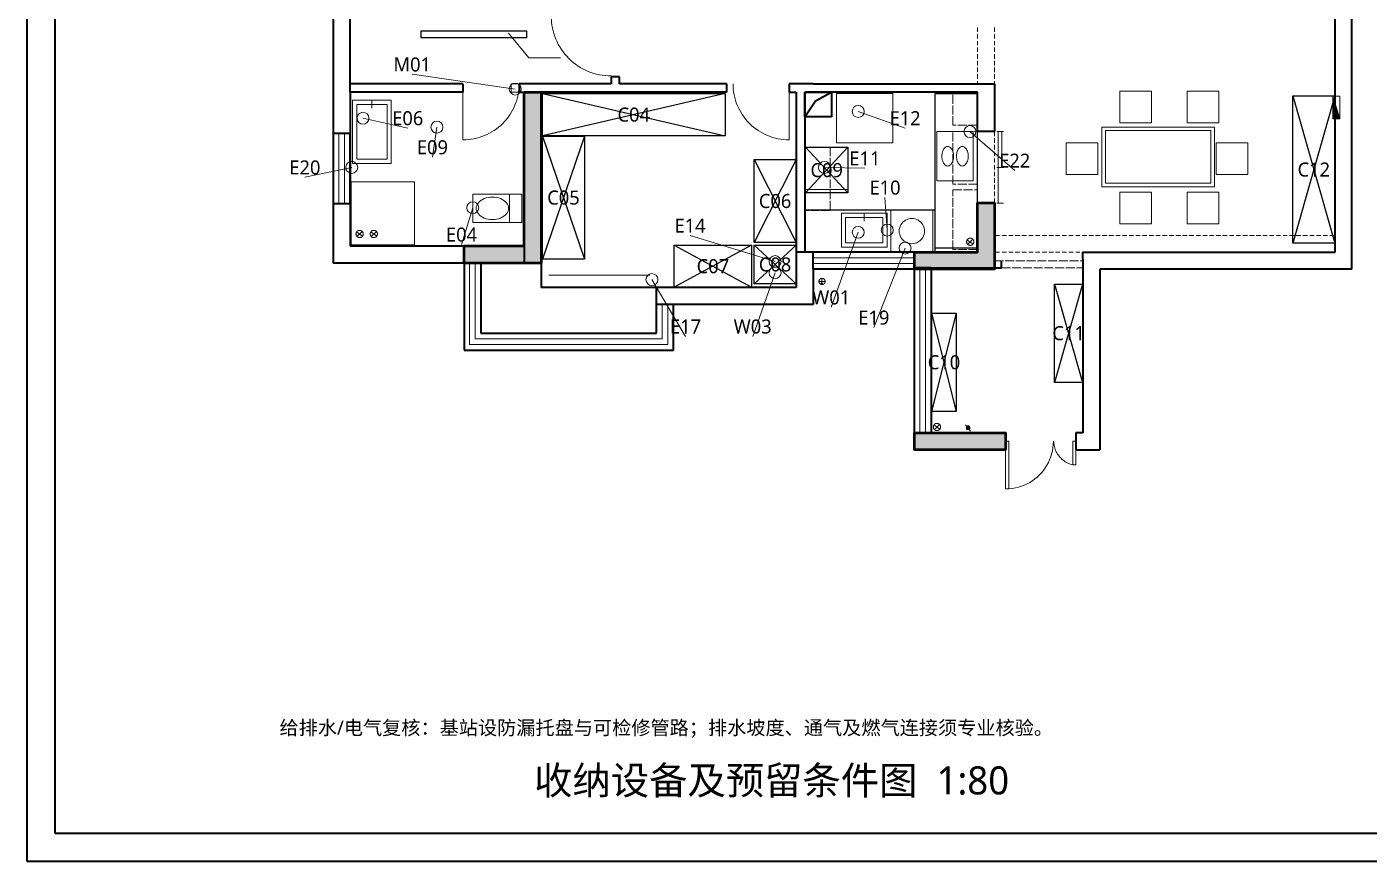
# Model space of a CAD drawing. Header units: millimetres. Extents: x -4600 to 109000, y -4300 to 19460.
# Drawn here: x 75400 to 94504, y -4300 to 7580 of the extents above; entities that cross this region are included whole.
import ezdxf
from ezdxf.enums import TextEntityAlignment as Align

# ---------------------------------------------------------------- set-up
doc = ezdxf.new("R2010")
doc.units = ezdxf.units.MM
doc.header["$LTSCALE"] = 100
doc.linetypes.add('DASHED', pattern=[1.524, 1.27, -0.254])
for name, color, linetype, lineweight in [('A-APPLIANCE', 4, 'Continuous', 18), ('A-CAB-UPPER', 32, 'DASHED', 13), ('A-CABINET', 32, 'Continuous', 25), ('A-CURTAIN', 6, 'Continuous', 13), ('A-DEMO', 1, 'Continuous', 18), ('A-ELEC', 1, 'Continuous', 18), ('A-EX-BEAM', 8, 'Continuous', 13), ('A-EX-DOOR', 3, 'Continuous', 18), ('A-EX-OPENING', 8, 'DASHED', 13), ('A-EX-SERVICE', 6, 'Continuous', 13), ('A-EX-STRUCT', 7, 'Continuous', 50), ('A-EX-WALL', 7, 'Continuous', 35), ('A-EX-WINDOW', 4, 'Continuous', 18), ('A-FURN', 7, 'Continuous', 18), ('A-LEADER', 8, 'Continuous', 13), ('A-NEW-DOOR', 3, 'Continuous', 18), ('A-NEW-PART', 2, 'Continuous', 25), ('A-RUG', 8, 'Continuous', 9), ('A-SANITARY', 4, 'Continuous', 18), ('A-SHEET', 7, 'Continuous', 35), ('A-TEXT', 7, 'Continuous', 18), ('A-WATER', 5, 'Continuous', 18)]:
    doc.layers.add(name, color=color, linetype=linetype, lineweight=lineweight)
doc.styles.add('CJK', font='NotoSansCJK-Regular.ttc')

# ---------------------------------------------------------------- blocks, each defined once
blk = doc.blocks.new('SOURCE_PROPOSED')
at = {"layer": 'A-EX-STRUCT'}
for points in [[(2479, 4851), (2720, 4851), (2720, 2416), (1622, 2416), (1622, 2660), (2479, 2660)], [(8931, 3272), (9172, 3272), (9172, 2329), (8034, 2329), (8034, 2571), (8931, 2571)], [(8034, 0), (9329, 0), (9329, -241), (8034, -241)]]:
    blk.add_hatch(color=256, dxfattribs=at).paths.add_polyline_path(points)
at = {"layer": 'A-EX-BEAM'}
for p, q in [((8931, 5770), (8931, 5709)), ((9172, 5770), (9172, 5709)), ((8931, 5674), (8931, 5613)), ((8931, 5578), (8931, 5517)), ((9172, 5674), (9172, 5613)), ((9172, 5578), (9172, 5517)), ((8931, 5487), (8931, 5422)), ((8931, 5391), (8931, 5326)), ((9172, 5487), (9172, 5422)), ((9172, 5391), (9172, 5326)), ((8931, 5295), (8931, 5230)), ((8931, 5200), (8931, 5135)), ((9172, 5295), (9172, 5230)), ((9172, 5200), (9172, 5135)), ((8931, 5104), (8931, 5039)), ((8931, 5008), (8931, 4970)), ((9172, 5104), (9172, 5039)), ((9172, 5008), (9172, 4970)), ((13986, 4794), (13986, 4473)), ((14085, 4794), (13986, 4794)), ((14085, 4469), (13986, 4794)), ((13986, 4790), (13989, 4790)), ((13997, 4794), (13997, 4794)), ((14085, 4469), (14085, 4794)), ((14085, 4794), (14085, 4794)), ((13986, 4771), (13997, 4763)), ((13986, 4756), (14005, 4737)), ((13986, 4737), (14012, 4710)), ((13986, 4718), (14020, 4683)), ((13986, 4698), (14028, 4656)), ((13986, 4679), (14039, 4630)), ((13986, 4660), (14047, 4603)), ((13986, 4645), (14054, 4576)), ((13986, 4626), (14062, 4549)), ((13986, 4607), (14070, 4523)), ((13986, 4588), (14077, 4496)), ((13986, 4568), (14085, 4469)), ((13986, 4549), (14066, 4469)), ((13986, 4530), (14047, 4469)), ((13986, 4515), (14028, 4469)), ((13986, 4496), (14012, 4469)), ((13986, 4477), (13993, 4469)), ((13986, 4469), (14085, 4469)), ((13997, 4473), (13997, 4473)), ((14066, 4473), (14066, 4473)), ((8931, 4289), (8931, 4224)), ((9172, 4289), (9172, 4224)), ((8931, 4194), (8931, 4129)), ((8931, 4098), (8931, 4033)), ((9172, 4194), (9172, 4129)), ((9172, 4098), (9172, 4033)), ((8931, 4002), (8931, 3941)), ((8931, 3907), (8931, 3846)), ((9172, 4002), (9172, 3941)), ((9172, 3907), (9172, 3846)), ((8931, 3811), (8931, 3750)), ((8931, 3716), (8931, 3654)), ((9172, 3811), (9172, 3750)), ((9172, 3716), (9172, 3654)), ((8931, 3624), (8931, 3559)), ((8931, 3528), (8931, 3463)), ((9172, 3624), (9172, 3559)), ((9172, 3528), (9172, 3463)), ((8931, 3433), (8931, 3368)), ((8931, 3337), (8931, 3272)), ((9172, 3433), (9172, 3368)), ((9172, 3337), (9172, 3272)), ((9172, 2809), (9245, 2809)), ((9279, 2809), (9340, 2809)), ((9375, 2809), (9436, 2809)), ((9467, 2809), (9532, 2809)), ((9562, 2809), (9627, 2809)), ((9658, 2809), (9723, 2809)), ((9753, 2809), (9818, 2809)), ((9849, 2809), (9914, 2809)), ((9944, 2809), (10009, 2809)), ((10040, 2809), (10101, 2809)), ((10136, 2809), (10197, 2809)), ((10231, 2809), (10292, 2809)), ((10327, 2809), (10388, 2809)), ((10419, 2809), (10484, 2809)), ((10514, 2809), (10579, 2809)), ((10610, 2809), (10675, 2809)), ((10705, 2809), (10770, 2809)), ((10801, 2809), (10866, 2809)), ((10896, 2809), (10961, 2809)), ((10992, 2809), (11053, 2809)), ((11088, 2809), (11149, 2809)), ((11183, 2809), (11244, 2809)), ((11279, 2809), (11340, 2809)), ((11374, 2809), (11436, 2809)), ((11466, 2809), (11531, 2809)), ((11562, 2809), (11627, 2809)), ((11657, 2809), (11722, 2809)), ((11753, 2809), (11818, 2809)), ((11848, 2809), (11913, 2809)), ((11944, 2809), (12009, 2809)), ((12040, 2809), (12101, 2809)), ((12135, 2809), (12196, 2809)), ((12231, 2809), (12292, 2809)), ((12326, 2809), (12387, 2809)), ((12418, 2809), (12483, 2809)), ((12514, 2809), (12579, 2809)), ((12609, 2809), (12674, 2809)), ((12705, 2809), (12770, 2809)), ((12800, 2809), (12865, 2809)), ((12896, 2809), (12961, 2809)), ((12992, 2809), (13053, 2809)), ((13087, 2809), (13148, 2809)), ((13183, 2809), (13244, 2809)), ((13278, 2809), (13339, 2809)), ((13370, 2809), (13435, 2809)), ((13466, 2809), (13531, 2809)), ((13561, 2809), (13626, 2809)), ((13657, 2809), (13722, 2809)), ((13752, 2809), (13817, 2809)), ((13848, 2809), (13913, 2809)), ((13944, 2809), (14020, 2809)), ((9172, 2571), (9245, 2571)), ((9279, 2571), (9340, 2571)), ((9375, 2571), (9436, 2571)), ((9467, 2571), (9532, 2571)), ((9562, 2571), (9627, 2571)), ((9658, 2571), (9723, 2571)), ((9753, 2571), (9818, 2571)), ((9849, 2571), (9914, 2571)), ((9944, 2571), (10009, 2571)), ((10040, 2571), (10101, 2571)), ((10136, 2571), (10197, 2571)), ((10231, 2571), (10292, 2571)), ((10327, 2571), (10388, 2571)), ((10419, 2571), (10484, 2571)), ((10514, 2571), (10579, 2571)), ((10610, 2571), (10675, 2571)), ((10705, 2571), (10770, 2571)), ((10801, 2571), (10866, 2571)), ((10896, 2571), (10961, 2571)), ((10992, 2571), (11053, 2571)), ((11088, 2571), (11149, 2571)), ((11183, 2571), (11244, 2571)), ((11279, 2571), (11340, 2571)), ((11374, 2571), (11436, 2571)), ((11466, 2571), (11531, 2571)), ((11562, 2571), (11627, 2571)), ((11657, 2571), (11722, 2571)), ((11753, 2571), (11818, 2571)), ((11848, 2571), (11913, 2571)), ((11944, 2571), (12009, 2571)), ((12040, 2571), (12101, 2571)), ((12135, 2571), (12196, 2571)), ((12231, 2571), (12292, 2571)), ((12326, 2571), (12387, 2571)), ((12418, 2571), (12483, 2571)), ((12514, 2571), (12579, 2571)), ((12609, 2571), (12674, 2571)), ((12705, 2571), (12770, 2571)), ((12800, 2571), (12865, 2571)), ((12896, 2571), (12961, 2571)), ((12992, 2571), (13053, 2571)), ((13087, 2571), (13148, 2571)), ((13183, 2571), (13244, 2571)), ((13278, 2571), (13339, 2571)), ((13370, 2571), (13435, 2571)), ((13466, 2571), (13531, 2571)), ((13561, 2571), (13626, 2571)), ((13657, 2571), (13722, 2571)), ((13752, 2571), (13817, 2571)), ((13848, 2571), (13913, 2571)), ((13944, 2571), (14020, 2571))]:
    blk.add_line(p, q, dxfattribs=at)
at = {"layer": 'A-EX-DOOR'}
for p, q in [((10285, -459), (10285, -122)), ((10331, -122), (10285, -122)), ((10331, -122), (10331, -459)), ((10331, -459), (10285, -459))]:
    blk.add_line(p, q, dxfattribs=at)
blk.add_lwpolyline([(9329, -122), (9375, -122), (9375, -799), (9329, -799)], close=True, dxfattribs=at)
for points in [[(9331, -799), (9377, -798), (9423, -793), (9468, -785), (9511, -775), (9554, -762), (9595, -746), (9635, -727), (9673, -706), (9710, -683), (9746, -658), (9779, -630), (9811, -600), (9840, -569), (9868, -535), (9894, -500), (9917, -463), (9938, -425), (9956, -385), (9972, -343), (9985, -301), (9996, -257), (10003, -213), (10008, -167), (10009, -120)], [(10013, -118), (10014, -138), (10016, -158), (10019, -178), (10024, -197), (10029, -216), (10035, -235), (10042, -253), (10050, -271), (10060, -288), (10070, -304), (10080, -320), (10092, -335), (10105, -350), (10118, -364), (10132, -377), (10147, -390), (10162, -401), (10179, -412), (10195, -422), (10213, -431), (10231, -439), (10250, -446), (10269, -453), (10288, -458)]]:
    blk.add_lwpolyline(points, dxfattribs=at)
at = {"layer": 'A-EX-OPENING'}
for p, q in [((9172, 2447), (10430, 2447)), ((9272, 2348), (10430, 2348))]:
    blk.add_line(p, q, dxfattribs=at)
at = {"layer": 'A-EX-SERVICE'}
for p, q in [((8931, 5770), (8931, 5709)), ((9172, 5770), (9172, 5709)), ((8931, 5674), (8931, 5613)), ((8931, 5578), (8931, 5517)), ((9172, 5674), (9172, 5613)), ((9172, 5578), (9172, 5517)), ((8931, 5487), (8931, 5422)), ((8931, 5391), (8931, 5326)), ((9172, 5487), (9172, 5422)), ((9172, 5391), (9172, 5326)), ((8931, 5295), (8931, 5230)), ((8931, 5200), (8931, 5135)), ((9172, 5295), (9172, 5230)), ((9172, 5200), (9172, 5135)), ((8931, 5104), (8931, 5039)), ((8931, 5008), (8931, 4970)), ((9172, 5104), (9172, 5039)), ((9172, 5008), (9172, 4970)), ((13986, 4794), (13986, 4473)), ((14085, 4794), (13986, 4794)), ((14085, 4469), (13986, 4794)), ((13986, 4790), (13989, 4790)), ((13997, 4794), (13997, 4794)), ((14085, 4469), (14085, 4794)), ((14085, 4794), (14085, 4794)), ((13986, 4771), (13997, 4763)), ((13986, 4756), (14005, 4737)), ((13986, 4737), (14012, 4710)), ((13986, 4718), (14020, 4683)), ((13986, 4698), (14028, 4656)), ((13986, 4679), (14039, 4630)), ((13986, 4660), (14047, 4603)), ((13986, 4645), (14054, 4576)), ((13986, 4626), (14062, 4549)), ((13986, 4607), (14070, 4523)), ((13986, 4588), (14077, 4496)), ((13986, 4568), (14085, 4469)), ((13986, 4549), (14066, 4469)), ((13986, 4530), (14047, 4469)), ((13986, 4515), (14028, 4469)), ((13986, 4496), (14012, 4469)), ((13986, 4477), (13993, 4469)), ((13986, 4469), (14085, 4469)), ((13997, 4473), (13997, 4473)), ((14066, 4473), (14066, 4473)), ((8931, 4289), (8931, 4224)), ((9172, 4289), (9172, 4224)), ((8931, 4194), (8931, 4129)), ((8931, 4098), (8931, 4033)), ((9172, 4194), (9172, 4129)), ((9172, 4098), (9172, 4033)), ((8931, 4002), (8931, 3941)), ((8931, 3907), (8931, 3846)), ((9172, 4002), (9172, 3941)), ((9172, 3907), (9172, 3846)), ((8931, 3811), (8931, 3750)), ((8931, 3716), (8931, 3654)), ((9172, 3811), (9172, 3750)), ((9172, 3716), (9172, 3654)), ((8931, 3624), (8931, 3559)), ((8931, 3528), (8931, 3463)), ((9172, 3624), (9172, 3559)), ((9172, 3528), (9172, 3463)), ((8931, 3433), (8931, 3368)), ((8931, 3337), (8931, 3272)), ((9172, 3433), (9172, 3368)), ((9172, 3337), (9172, 3272)), ((96, 2794), (172, 2867)), ((298, 2794), (375, 2867)), ((176, 2798), (92, 2863)), ((379, 2798), (295, 2863)), ((8866, 2687), (8778, 2748)), ((8786, 2679), (8859, 2752)), ((9172, 2809), (9245, 2809)), ((9279, 2809), (9340, 2809)), ((9375, 2809), (9436, 2809)), ((9467, 2809), (9532, 2809)), ((9562, 2809), (9627, 2809)), ((9658, 2809), (9723, 2809)), ((9753, 2809), (9818, 2809)), ((9849, 2809), (9914, 2809)), ((9944, 2809), (10009, 2809)), ((10040, 2809), (10101, 2809)), ((10136, 2809), (10197, 2809)), ((10231, 2809), (10292, 2809)), ((10327, 2809), (10388, 2809)), ((10419, 2809), (10484, 2809)), ((10514, 2809), (10579, 2809)), ((10610, 2809), (10675, 2809)), ((10705, 2809), (10770, 2809)), ((10801, 2809), (10866, 2809)), ((10896, 2809), (10961, 2809)), ((10992, 2809), (11053, 2809)), ((11088, 2809), (11149, 2809)), ((11183, 2809), (11244, 2809)), ((11279, 2809), (11340, 2809)), ((11374, 2809), (11436, 2809)), ((11466, 2809), (11531, 2809)), ((11562, 2809), (11627, 2809)), ((11657, 2809), (11722, 2809)), ((11753, 2809), (11818, 2809)), ((11848, 2809), (11913, 2809)), ((11944, 2809), (12009, 2809)), ((12040, 2809), (12101, 2809)), ((12135, 2809), (12196, 2809)), ((12231, 2809), (12292, 2809)), ((12326, 2809), (12387, 2809)), ((12418, 2809), (12483, 2809)), ((12514, 2809), (12579, 2809)), ((12609, 2809), (12674, 2809)), ((12705, 2809), (12770, 2809)), ((12800, 2809), (12865, 2809)), ((12896, 2809), (12961, 2809)), ((12992, 2809), (13053, 2809)), ((13087, 2809), (13148, 2809)), ((13183, 2809), (13244, 2809)), ((13278, 2809), (13339, 2809)), ((13370, 2809), (13435, 2809)), ((13466, 2809), (13531, 2809)), ((13561, 2809), (13626, 2809)), ((13657, 2809), (13722, 2809)), ((13752, 2809), (13817, 2809)), ((13848, 2809), (13913, 2809)), ((13944, 2809), (14020, 2809)), ((9172, 2571), (9245, 2571)), ((9279, 2571), (9340, 2571)), ((9375, 2571), (9436, 2571)), ((9467, 2571), (9532, 2571)), ((9562, 2571), (9627, 2571)), ((9658, 2571), (9723, 2571)), ((9753, 2571), (9818, 2571)), ((9849, 2571), (9914, 2571)), ((9944, 2571), (10009, 2571)), ((10040, 2571), (10101, 2571)), ((10136, 2571), (10197, 2571)), ((10231, 2571), (10292, 2571)), ((10327, 2571), (10388, 2571)), ((10419, 2571), (10484, 2571)), ((10514, 2571), (10579, 2571)), ((10610, 2571), (10675, 2571)), ((10705, 2571), (10770, 2571)), ((10801, 2571), (10866, 2571)), ((10896, 2571), (10961, 2571)), ((10992, 2571), (11053, 2571)), ((11088, 2571), (11149, 2571)), ((11183, 2571), (11244, 2571)), ((11279, 2571), (11340, 2571)), ((11374, 2571), (11436, 2571)), ((11466, 2571), (11531, 2571)), ((11562, 2571), (11627, 2571)), ((11657, 2571), (11722, 2571)), ((11753, 2571), (11818, 2571)), ((11848, 2571), (11913, 2571)), ((11944, 2571), (12009, 2571)), ((12040, 2571), (12101, 2571)), ((12135, 2571), (12196, 2571)), ((12231, 2571), (12292, 2571)), ((12326, 2571), (12387, 2571)), ((12418, 2571), (12483, 2571)), ((12514, 2571), (12579, 2571)), ((12609, 2571), (12674, 2571)), ((12705, 2571), (12770, 2571)), ((12800, 2571), (12865, 2571)), ((12896, 2571), (12961, 2571)), ((12992, 2571), (13053, 2571)), ((13087, 2571), (13148, 2571)), ((13183, 2571), (13244, 2571)), ((13278, 2571), (13339, 2571)), ((13370, 2571), (13435, 2571)), ((13466, 2571), (13531, 2571)), ((13561, 2571), (13626, 2571)), ((13657, 2571), (13722, 2571)), ((13752, 2571), (13817, 2571)), ((13848, 2571), (13913, 2571)), ((13944, 2571), (14020, 2571)), ((6669, 2153), (6684, 2153)), ((6684, 2153), (6688, 2153)), ((6692, 2153), (6707, 2153)), ((6711, 2130), (6707, 2126)), ((6707, 2126), (6711, 2122)), ((6711, 2153), (6719, 2153)), ((6715, 2134), (6711, 2130)), ((6711, 2122), (6715, 2118)), ((6715, 2187), (6715, 2202)), ((6715, 2179), (6715, 2183)), ((6715, 2164), (6715, 2176)), ((6715, 2149), (6715, 2156)), ((6715, 2130), (6715, 2145)), ((6719, 2130), (6715, 2134)), ((6715, 2107), (6715, 2122)), ((6715, 2118), (6719, 2122)), ((6722, 2126), (6719, 2130)), ((6719, 2122), (6722, 2126)), ((6722, 2153), (6738, 2153)), ((6742, 2153), (6746, 2153)), ((6749, 2153), (6765, 2153)), ((8392, 50), (8308, 111)), ((8312, 42), (8389, 119)), ((8759, 115), (8828, 23)), ((8767, 73), (8771, 76)), ((8821, 73), (8767, 73)), ((8821, 73), (8767, 73)), ((8767, 73), (8821, 65)), ((8767, 73), (8821, 65)), ((8771, 65), (8767, 73)), ((8771, 80), (8775, 84)), ((8821, 80), (8771, 80)), ((8821, 80), (8771, 80)), ((8771, 80), (8821, 76)), ((8771, 80), (8821, 76)), ((8771, 76), (8771, 80)), ((8821, 76), (8771, 76)), ((8821, 76), (8771, 76)), ((8771, 76), (8821, 73)), ((8771, 76), (8821, 73)), ((8821, 65), (8771, 65)), ((8821, 65), (8771, 65)), ((8771, 65), (8821, 61)), ((8771, 65), (8821, 61)), ((8771, 61), (8771, 65)), ((8821, 61), (8771, 61)), ((8821, 61), (8771, 61)), ((8771, 61), (8817, 57)), ((8771, 61), (8817, 57)), ((8775, 57), (8771, 61)), ((8775, 88), (8778, 92)), ((8817, 88), (8775, 88)), ((8817, 88), (8775, 88)), ((8775, 88), (8817, 84)), ((8775, 88), (8817, 84)), ((8775, 84), (8775, 88)), ((8817, 84), (8775, 84)), ((8817, 84), (8775, 84)), ((8775, 84), (8821, 80)), ((8775, 84), (8821, 80)), ((8817, 57), (8775, 57)), ((8817, 57), (8775, 57)), ((8775, 57), (8817, 54)), ((8775, 57), (8817, 54)), ((8775, 54), (8775, 57)), ((8817, 54), (8775, 54)), ((8817, 54), (8775, 54)), ((8775, 54), (8813, 50)), ((8775, 54), (8813, 50)), ((8778, 50), (8775, 54)), ((8778, 92), (8782, 96)), ((8813, 92), (8778, 92)), ((8813, 92), (8778, 92)), ((8778, 92), (8817, 88)), ((8778, 92), (8817, 88)), ((8813, 50), (8778, 50)), ((8813, 50), (8778, 50)), ((8778, 50), (8805, 46)), ((8778, 50), (8805, 46)), ((8782, 46), (8778, 50)), ((8805, 96), (8782, 96)), ((8782, 96), (8786, 96)), ((8805, 96), (8782, 96)), ((8782, 96), (8813, 92)), ((8782, 96), (8813, 92)), ((8805, 46), (8782, 46)), ((8805, 46), (8782, 46)), ((8782, 46), (8801, 46)), ((8782, 46), (8801, 46)), ((8786, 46), (8782, 46)), ((8801, 96), (8786, 96)), ((8786, 96), (8794, 96)), ((8801, 96), (8786, 96)), ((8786, 96), (8805, 96)), ((8786, 96), (8805, 96)), ((8801, 46), (8786, 46)), ((8801, 46), (8786, 46)), ((8786, 46), (8798, 46)), ((8786, 46), (8798, 46)), ((8794, 46), (8786, 46)), ((8798, 96), (8794, 96)), ((8794, 96), (8801, 96)), ((8794, 96), (8801, 96)), ((8798, 46), (8794, 46)), ((8801, 96), (8798, 96)), ((8798, 46), (8801, 46)), ((8805, 96), (8801, 96)), ((8801, 46), (8805, 46)), ((8813, 92), (8805, 96)), ((8805, 46), (8813, 50)), ((8817, 88), (8813, 92)), ((8813, 50), (8817, 54)), ((8817, 84), (8817, 88)), ((8821, 80), (8817, 84)), ((8817, 57), (8821, 61)), ((8817, 54), (8817, 57)), ((8821, 76), (8821, 80)), ((8821, 73), (8821, 76)), ((8821, 65), (8821, 73)), ((8821, 61), (8821, 65))]:
    blk.add_line(p, q, dxfattribs=at)
for points in [[(136, 2882), (132, 2882), (129, 2881), (125, 2881), (122, 2880), (119, 2879), (116, 2878), (113, 2876), (110, 2875), (107, 2873), (104, 2871), (102, 2869), (99, 2867), (97, 2864), (95, 2862), (93, 2859), (91, 2856), (90, 2853), (88, 2850), (87, 2847), (86, 2844), (85, 2841), (85, 2837), (84, 2834), (84, 2830)], [(187, 2830), (187, 2834), (187, 2837), (186, 2841), (186, 2844), (185, 2847), (183, 2850), (182, 2853), (180, 2856), (179, 2859), (177, 2862), (175, 2864), (172, 2867), (170, 2869), (167, 2871), (165, 2873), (162, 2875), (159, 2876), (156, 2878), (153, 2879), (150, 2880), (146, 2881), (143, 2881), (139, 2882), (136, 2882)], [(339, 2882), (335, 2882), (332, 2881), (328, 2881), (325, 2880), (322, 2879), (318, 2878), (315, 2876), (312, 2875), (310, 2873), (307, 2871), (304, 2869), (302, 2867), (300, 2864), (298, 2862), (296, 2859), (294, 2856), (292, 2853), (291, 2850), (290, 2847), (289, 2844), (288, 2841), (287, 2837), (287, 2834), (287, 2830)], [(390, 2830), (390, 2834), (390, 2837), (389, 2841), (388, 2844), (387, 2847), (386, 2850), (385, 2853), (383, 2856), (381, 2859), (379, 2862), (377, 2864), (375, 2867), (373, 2869), (370, 2871), (367, 2873), (365, 2875), (362, 2876), (359, 2878), (356, 2879), (352, 2880), (349, 2881), (346, 2881), (342, 2882), (339, 2882)], [(84, 2830), (84, 2827), (85, 2823), (85, 2820), (86, 2816), (87, 2813), (88, 2810), (90, 2807), (91, 2804), (93, 2801), (95, 2799), (97, 2796), (99, 2794), (102, 2791), (104, 2789), (107, 2787), (110, 2786), (113, 2784), (116, 2783), (119, 2781), (122, 2780), (125, 2780), (129, 2779), (132, 2779), (136, 2779)], [(136, 2779), (139, 2779), (143, 2779), (146, 2780), (150, 2780), (153, 2781), (156, 2783), (159, 2784), (162, 2786), (165, 2787), (167, 2789), (170, 2791), (172, 2794), (175, 2796), (177, 2799), (179, 2801), (180, 2804), (182, 2807), (183, 2810), (185, 2813), (186, 2816), (186, 2820), (187, 2823), (187, 2827), (187, 2830)], [(287, 2830), (287, 2827), (287, 2823), (288, 2820), (289, 2816), (290, 2813), (291, 2810), (292, 2807), (294, 2804), (296, 2801), (298, 2799), (300, 2796), (302, 2794), (304, 2791), (307, 2789), (310, 2787), (312, 2786), (315, 2784), (318, 2783), (322, 2781), (325, 2780), (328, 2780), (332, 2779), (335, 2779), (339, 2779)], [(339, 2779), (342, 2779), (346, 2779), (349, 2780), (352, 2780), (356, 2781), (359, 2783), (362, 2784), (365, 2786), (367, 2787), (370, 2789), (373, 2791), (375, 2794), (377, 2796), (379, 2799), (381, 2801), (383, 2804), (385, 2807), (386, 2810), (387, 2813), (388, 2816), (389, 2820), (390, 2823), (390, 2827), (390, 2830)], [(8826, 2771), (8823, 2771), (8819, 2770), (8816, 2770), (8813, 2769), (8809, 2768), (8806, 2767), (8803, 2765), (8800, 2764), (8797, 2762), (8795, 2760), (8792, 2758), (8790, 2756), (8787, 2753), (8785, 2751), (8783, 2748), (8782, 2745), (8780, 2742), (8779, 2739), (8777, 2736), (8776, 2733), (8776, 2730), (8775, 2726), (8775, 2723), (8775, 2719)], [(8775, 2719), (8775, 2716), (8775, 2712), (8776, 2709), (8776, 2706), (8777, 2702), (8779, 2699), (8780, 2696), (8782, 2693), (8783, 2690), (8785, 2688), (8787, 2685), (8790, 2683), (8792, 2681), (8795, 2678), (8797, 2676), (8800, 2675), (8803, 2673), (8806, 2672), (8809, 2670), (8813, 2669), (8816, 2669), (8819, 2668), (8823, 2668), (8826, 2668)], [(8878, 2719), (8878, 2723), (8877, 2726), (8877, 2730), (8876, 2733), (8875, 2736), (8874, 2739), (8872, 2742), (8871, 2745), (8869, 2748), (8867, 2751), (8865, 2753), (8863, 2756), (8860, 2758), (8858, 2760), (8855, 2762), (8852, 2764), (8849, 2765), (8846, 2767), (8843, 2768), (8840, 2769), (8837, 2770), (8833, 2770), (8830, 2771), (8826, 2771)], [(8826, 2668), (8830, 2668), (8833, 2668), (8837, 2669), (8840, 2669), (8843, 2670), (8846, 2672), (8849, 2673), (8852, 2675), (8855, 2676), (8858, 2678), (8860, 2681), (8863, 2683), (8865, 2685), (8867, 2688), (8869, 2690), (8871, 2693), (8872, 2696), (8874, 2699), (8875, 2702), (8876, 2706), (8877, 2709), (8877, 2712), (8878, 2716), (8878, 2719)], [(6717, 2199), (6714, 2198), (6711, 2198), (6708, 2198), (6705, 2197), (6702, 2196), (6700, 2195), (6697, 2194), (6694, 2193), (6692, 2191), (6690, 2189), (6688, 2188), (6685, 2186), (6684, 2184), (6682, 2181), (6680, 2179), (6679, 2177), (6677, 2174), (6676, 2172), (6675, 2169), (6674, 2166), (6673, 2163), (6673, 2161), (6673, 2158), (6673, 2155)], [(6673, 2155), (6673, 2152), (6673, 2149), (6673, 2146), (6674, 2143), (6675, 2140), (6676, 2137), (6677, 2135), (6679, 2132), (6680, 2130), (6682, 2128), (6684, 2126), (6685, 2123), (6688, 2122), (6690, 2120), (6692, 2118), (6694, 2117), (6697, 2115), (6700, 2114), (6702, 2113), (6705, 2112), (6708, 2111), (6711, 2111), (6714, 2111), (6717, 2111)], [(6761, 2155), (6761, 2158), (6760, 2161), (6760, 2163), (6759, 2166), (6758, 2169), (6757, 2172), (6756, 2174), (6755, 2177), (6753, 2179), (6752, 2181), (6750, 2184), (6748, 2186), (6746, 2188), (6744, 2189), (6741, 2191), (6739, 2193), (6737, 2194), (6734, 2195), (6731, 2196), (6728, 2197), (6726, 2198), (6723, 2198), (6720, 2198), (6717, 2199)], [(6717, 2111), (6720, 2111), (6723, 2111), (6726, 2111), (6728, 2112), (6731, 2113), (6734, 2114), (6737, 2115), (6739, 2117), (6741, 2118), (6744, 2120), (6746, 2122), (6748, 2123), (6750, 2126), (6752, 2128), (6753, 2130), (6755, 2132), (6756, 2135), (6757, 2137), (6758, 2140), (6759, 2143), (6760, 2146), (6760, 2149), (6761, 2152), (6761, 2155)], [(8352, 134), (8349, 134), (8345, 133), (8342, 133), (8338, 132), (8335, 131), (8332, 130), (8329, 128), (8326, 127), (8323, 125), (8321, 123), (8318, 121), (8316, 119), (8313, 116), (8311, 114), (8309, 111), (8308, 108), (8306, 105), (8305, 102), (8303, 99), (8302, 96), (8302, 93), (8301, 89), (8301, 86), (8301, 82)], [(8301, 82), (8301, 79), (8301, 75), (8302, 72), (8302, 68), (8303, 65), (8305, 62), (8306, 59), (8308, 56), (8309, 53), (8311, 51), (8313, 48), (8316, 46), (8318, 43), (8321, 41), (8323, 39), (8326, 38), (8329, 36), (8332, 35), (8335, 33), (8338, 32), (8342, 32), (8345, 31), (8349, 31), (8352, 31)], [(8404, 82), (8404, 86), (8403, 89), (8403, 93), (8402, 96), (8401, 99), (8400, 102), (8398, 105), (8397, 108), (8395, 111), (8393, 114), (8391, 116), (8389, 119), (8386, 121), (8384, 123), (8381, 125), (8378, 127), (8375, 128), (8372, 130), (8369, 131), (8366, 132), (8363, 133), (8359, 133), (8356, 134), (8352, 134)], [(8352, 31), (8356, 31), (8359, 31), (8363, 32), (8366, 32), (8369, 33), (8372, 35), (8375, 36), (8378, 38), (8381, 39), (8384, 41), (8386, 43), (8389, 46), (8391, 48), (8393, 51), (8395, 53), (8397, 56), (8398, 59), (8400, 62), (8401, 65), (8402, 68), (8403, 72), (8403, 75), (8404, 79), (8404, 82)], [(8796, 99), (8794, 99), (8792, 99), (8791, 99), (8789, 99), (8787, 98), (8786, 97), (8785, 97), (8783, 96), (8782, 95), (8780, 94), (8779, 93), (8778, 92), (8777, 91), (8776, 90), (8775, 88), (8774, 87), (8773, 86), (8773, 84), (8772, 83), (8772, 81), (8771, 80), (8771, 78), (8771, 76), (8771, 75)], [(8771, 75), (8771, 73), (8771, 71), (8771, 70), (8772, 68), (8772, 66), (8773, 65), (8773, 63), (8774, 62), (8775, 61), (8776, 59), (8777, 58), (8778, 57), (8779, 56), (8780, 55), (8782, 54), (8783, 53), (8785, 52), (8786, 52), (8787, 51), (8789, 51), (8791, 50), (8792, 50), (8794, 50), (8796, 50)], [(8821, 75), (8820, 76), (8820, 78), (8820, 80), (8820, 81), (8819, 83), (8819, 84), (8818, 86), (8817, 87), (8816, 88), (8815, 90), (8814, 91), (8813, 92), (8812, 93), (8811, 94), (8810, 95), (8808, 96), (8807, 97), (8805, 97), (8804, 98), (8802, 99), (8801, 99), (8799, 99), (8797, 99), (8796, 99)], [(8796, 50), (8797, 50), (8799, 50), (8801, 50), (8802, 51), (8804, 51), (8805, 52), (8807, 52), (8808, 53), (8810, 54), (8811, 55), (8812, 56), (8813, 57), (8814, 58), (8815, 59), (8816, 61), (8817, 62), (8818, 63), (8819, 65), (8819, 66), (8820, 68), (8820, 70), (8820, 71), (8820, 73), (8821, 75)]]:
    blk.add_lwpolyline(points, dxfattribs=at)
at = {"layer": 'A-EX-STRUCT'}
for points in [[(2479, 4851), (2720, 4851), (2720, 2416), (1622, 2416), (1622, 2660), (2479, 2660)], [(8931, 3272), (9172, 3272), (9172, 2329), (8034, 2329), (8034, 2571), (8931, 2571)], [(8034, 0), (9329, 0), (9329, -241), (8034, -241)]]:
    blk.add_lwpolyline(points, close=True, dxfattribs=at)
at = {"layer": 'A-EX-WALL'}
for p, q in [((14257, 2329), (14257, 11671)), ((0, 4851), (0, 9630)), ((14020, 2571), (14020, 9630)), ((-240, 9179), (-240, 2416)), ((1607, 4970), (0, 4970)), ((1607, 4970), (1607, 4851)), ((3714, 4970), (2407, 4970)), ((2407, 4970), (2407, 4871)), ((3836, 5069), (3714, 5069)), ((3714, 5069), (3714, 4970)), ((3836, 4970), (3836, 5069)), ((5359, 4970), (3836, 4970)), ((5359, 4970), (5359, 4851)), ((6350, 4970), (6251, 4970)), ((6251, 4970), (6251, 4851)), ((6592, 4970), (6350, 4970)), ((6592, 4970), (9172, 4970)), ((9172, 4970), (9172, 4289)), ((0, 4851), (0, 2660)), ((1607, 4851), (0, 4851)), ((2407, 4871), (2407, 4851)), ((2407, 4851), (2479, 4851)), ((2479, 4851), (2479, 2416)), ((2479, 4851), (2720, 4851)), ((5359, 4851), (2720, 4851)), ((2720, 4851), (2720, 2069)), ((6251, 4851), (6350, 4851)), ((6350, 4851), (6350, 2069)), ((8931, 4851), (6473, 4851)), ((6473, 4500), (6473, 4851)), ((6473, 4851), (6473, 2571)), ((6473, 4851), (6853, 4851)), ((6623, 4725), (6853, 4851)), ((6853, 4851), (6853, 4500)), ((8931, 4289), (8931, 4851)), ((6473, 4500), (6623, 4725)), ((6853, 4500), (6473, 4500)), ((0, 4262), (-240, 4262)), ((0, 3260), (0, 4262)), ((9172, 4289), (8931, 4289)), ((0, 3260), (-240, 3260)), ((9172, 3272), (8931, 3272)), ((8931, 3272), (8931, 2571)), ((9172, 2447), (9172, 3272)), ((0, 2660), (2479, 2660)), ((8931, 2571), (6350, 2571)), ((6592, 2329), (6592, 2571)), ((8034, 2329), (8034, 2571)), ((10430, 2470), (10430, 2571)), ((10430, 2571), (14020, 2571)), ((1622, 2416), (-240, 2416)), ((1622, 2416), (1622, 1178)), ((1622, 2416), (1859, 2416)), ((1859, 2416), (1859, 1419)), ((1859, 2416), (2720, 2416)), ((6592, 2329), (6592, 1828)), ((8034, 2329), (6592, 2329)), ((8270, 2348), (8034, 2348)), ((8034, -241), (8034, 2329)), ((8270, 2348), (8270, 0)), ((8270, 2348), (9272, 2348)), ((9172, 2447), (9172, 2348)), ((9272, 2348), (9272, 2447)), ((10430, 2470), (10430, 0)), ((14257, 2329), (10671, 2329)), ((10671, 2329), (10671, -241)), ((6350, 2069), (2720, 2069)), ((4361, 1419), (4361, 2069)), ((4602, 1828), (4361, 1828)), ((6592, 1828), (4602, 1828)), ((4602, 1178), (4602, 1828)), ((1859, 1419), (4361, 1419)), ((1622, 1178), (4602, 1178)), ((8297, 0), (8034, 0)), ((8270, 0), (9329, 0)), ((9329, 0), (9329, -241)), ((10430, 0), (10331, 0)), ((10331, 0), (10331, -241)), ((9329, -241), (8034, -241)), ((10331, -241), (10671, -241))]:
    blk.add_line(p, q, dxfattribs=at)
at = {"layer": 'A-EX-WINDOW'}
for p, q in [((-160, 3260), (-160, 4262)), ((-80, 3260), (-80, 4262)), ((8034, 2489), (6592, 2489)), ((1699, 2416), (1699, 1258)), ((1779, 2416), (1779, 1338)), ((8034, 2409), (6592, 2409)), ((8110, 0), (8110, 2348)), ((8190, 0), (8190, 2348)), ((4441, 1338), (4441, 1828)), ((4521, 1258), (4521, 1828)), ((1779, 1338), (4441, 1338)), ((1699, 1258), (4521, 1258))]:
    blk.add_line(p, q, dxfattribs=at)
blk = doc.blocks.new('FURNITURE_INDEX')
at = {"layer": 'A-APPLIANCE'}
for points in [[(13273, 11408), (13873, 11408), (13873, 10758), (13273, 10758)], [(13753, 11083), (13751, 11109), (13746, 11134), (13739, 11158), (13728, 11181), (13715, 11202), (13700, 11221), (13682, 11238), (13663, 11252), (13641, 11263), (13619, 11272), (13596, 11277), (13573, 11278), (13549, 11277), (13526, 11272), (13504, 11263), (13483, 11252), (13463, 11238), (13445, 11221), (13430, 11202), (13417, 11181), (13406, 11158), (13399, 11134), (13394, 11109), (13393, 11083), (13394, 11058), (13399, 11033), (13406, 11009), (13417, 10986), (13430, 10965), (13445, 10945), (13463, 10929), (13483, 10914), (13504, 10903), (13526, 10895), (13549, 10890), (13573, 10888), (13596, 10890), (13619, 10895), (13641, 10903), (13663, 10914), (13682, 10929), (13700, 10945), (13715, 10965), (13728, 10986), (13739, 11009), (13746, 11033), (13751, 11058), (13753, 11083)], [(12454, 10631), (13954, 10631), (13954, 10031), (12454, 10031)], [(6816, 8366), (7176, 8366), (7176, 7946), (6816, 7946)], [(6925, 4830), (7725, 4830), (7725, 4130), (6925, 4130)], [(8350, 4288), (8870, 4288), (8870, 3588), (8350, 3588)], [(6483, 4065), (7083, 4065), (7083, 3465), (6483, 3465)], [(8589, 3938), (8589, 3956), (8587, 3974), (8583, 3992), (8578, 4008), (8572, 4023), (8565, 4037), (8557, 4049), (8548, 4059), (8538, 4067), (8528, 4073), (8517, 4077), (8506, 4078), (8495, 4077), (8485, 4073), (8474, 4067), (8465, 4059), (8456, 4049), (8447, 4037), (8440, 4023), (8434, 4008), (8429, 3992), (8426, 3974), (8424, 3956), (8423, 3938), (8424, 3920), (8426, 3902), (8429, 3884), (8434, 3868), (8440, 3853), (8447, 3839), (8456, 3827), (8465, 3817), (8474, 3809), (8485, 3803), (8495, 3799), (8506, 3798), (8517, 3799), (8528, 3803), (8538, 3809), (8548, 3817), (8557, 3827), (8565, 3839), (8572, 3853), (8578, 3868), (8583, 3884), (8587, 3902), (8589, 3920), (8589, 3938)], [(8797, 3938), (8797, 3956), (8795, 3974), (8791, 3992), (8786, 4008), (8780, 4023), (8773, 4037), (8765, 4049), (8756, 4059), (8746, 4067), (8736, 4073), (8725, 4077), (8714, 4078), (8703, 4077), (8693, 4073), (8682, 4067), (8673, 4059), (8664, 4049), (8655, 4037), (8648, 4023), (8642, 4008), (8637, 3992), (8634, 3974), (8632, 3956), (8631, 3938), (8632, 3920), (8634, 3902), (8637, 3884), (8642, 3868), (8648, 3853), (8655, 3839), (8664, 3827), (8673, 3817), (8682, 3809), (8693, 3803), (8703, 3799), (8714, 3798), (8725, 3799), (8736, 3803), (8746, 3809), (8756, 3817), (8765, 3827), (8773, 3839), (8780, 3853), (8786, 3868), (8791, 3884), (8795, 3902), (8797, 3920), (8797, 3938)], [(7696, 3172), (8296, 3172), (8296, 2572), (7696, 2572)], [(8176, 2872), (8174, 2896), (8169, 2919), (8162, 2941), (8152, 2962), (8138, 2982), (8123, 3000), (8105, 3015), (8086, 3028), (8065, 3039), (8042, 3046), (8019, 3051), (7996, 3052), (7972, 3051), (7949, 3046), (7927, 3039), (7906, 3028), (7886, 3015), (7868, 3000), (7853, 2982), (7840, 2962), (7829, 2941), (7822, 2919), (7817, 2896), (7816, 2872), (7817, 2849), (7822, 2826), (7829, 2804), (7840, 2782), (7853, 2763), (7868, 2745), (7886, 2730), (7906, 2717), (7927, 2706), (7949, 2699), (7972, 2694), (7996, 2692), (8019, 2694), (8042, 2699), (8065, 2706), (8086, 2717), (8105, 2730), (8123, 2745), (8138, 2763), (8152, 2782), (8162, 2804), (8169, 2826), (8174, 2849), (8176, 2872)]]:
    blk.add_lwpolyline(points, close=True, dxfattribs=at)
at = {"layer": 'A-CAB-UPPER'}
for points in [[(8580, 4830), (8930, 4830), (8930, 4380), (8580, 4380)], [(8580, 4288), (8930, 4288), (8930, 3538), (8580, 3538)], [(6483, 4065), (6833, 4065), (6833, 3165), (6483, 3165)], [(8580, 3459), (8930, 3459), (8930, 2609), (8580, 2609)]]:
    blk.add_lwpolyline(points, close=True, dxfattribs=at)
at = {"layer": 'A-CABINET'}
for points in [[(3113, 9162), (3713, 9162), (3713, 7162), (3113, 7162)], [(3856, 8876), (4206, 8876), (4206, 6176), (3856, 6176)], [(9195, 8462), (9595, 8462), (9595, 6462), (9195, 6462)], [(6816, 8366), (7196, 8366), (7196, 6916), (6816, 6916)], [(2737, 4830), (5337, 4830), (5337, 4230), (2737, 4230)], [(8325, 4830), (8925, 4830), (8925, 2630), (8325, 2630)], [(13416, 4798), (14016, 4798), (14016, 2698), (13416, 2698)], [(2737, 4224), (3337, 4224), (3337, 2474), (2737, 2474)], [(6483, 4065), (7083, 4065), (7083, 3415), (6483, 3415)], [(5749, 3890), (6349, 3890), (6349, 2710), (5749, 2710)], [(6483, 3172), (8323, 3172), (8323, 2572), (6483, 2572)], [(4614, 2672), (5714, 2672), (5714, 2072), (4614, 2072)], [(5749, 2672), (6349, 2672), (6349, 2122), (5749, 2122)], [(10026, 2118), (10426, 2118), (10426, 718), (10026, 718)], [(8277, 1704), (8627, 1704), (8627, 304), (8277, 304)]]:
    blk.add_lwpolyline(points, close=True, dxfattribs=at)
for points in [[(3113, 9162), (3713, 7162)], [(3713, 9162), (3113, 7162)], [(3856, 8876), (4206, 6176)], [(4206, 8876), (3856, 6176)], [(6816, 8366), (7196, 6916)], [(7196, 8366), (6816, 6916)], [(2737, 4830), (5337, 4230)], [(5337, 4830), (2737, 4230)], [(13416, 4798), (14016, 2698)], [(14016, 4798), (13416, 2698)], [(2737, 4224), (3337, 2474)], [(3337, 4224), (2737, 2474)], [(6483, 4065), (7083, 3415)], [(7083, 4065), (6483, 3415)], [(5749, 3890), (6349, 2710)], [(6349, 3890), (5749, 2710)], [(4614, 2672), (5714, 2072)], [(5714, 2672), (4614, 2072)], [(5749, 2672), (6349, 2122)], [(6349, 2672), (5749, 2122)], [(10026, 2118), (10426, 718)], [(10426, 2118), (10026, 718)], [(8277, 1704), (8627, 304)], [(8627, 1704), (8277, 304)]]:
    blk.add_lwpolyline(points, dxfattribs=at)
at = {"layer": 'A-CURTAIN'}
for p, q in [((10542, 9576), (13250, 9576)), ((56, 9513), (1523, 9513)), ((4614, 9513), (6304, 9513)), ((2830, 2246), (4264, 2246))]:
    blk.add_line(p, q, dxfattribs=at)
at = {"layer": 'A-FURN'}
for p, q in [((477, 8366), (477, 6566)), ((13165, 7862), (13915, 7862)), ((477, 7466), (1827, 7466)), ((13165, 6962), (13915, 6962))]:
    blk.add_line(p, q, dxfattribs=at)
for points in [[(9363, 11204), (10013, 11204), (10013, 10554), (9363, 10554)], [(10988, 11109), (11638, 11109), (11638, 10459), (10988, 10459)], [(10697, 10695), (10694, 10727), (10688, 10759), (10678, 10790), (10663, 10820), (10645, 10847), (10623, 10871), (10599, 10893), (10572, 10911), (10542, 10926), (10511, 10936), (10479, 10942), (10447, 10945), (10414, 10942), (10382, 10936), (10351, 10926), (10322, 10911), (10294, 10893), (10270, 10871), (10248, 10847), (10230, 10820), (10216, 10790), (10205, 10759), (10199, 10727), (10197, 10695), (10199, 10662), (10205, 10630), (10216, 10599), (10230, 10570), (10248, 10542), (10270, 10518), (10294, 10496), (10322, 10478), (10351, 10464), (10382, 10453), (10414, 10447), (10447, 10445), (10479, 10447), (10511, 10453), (10542, 10464), (10572, 10478), (10599, 10496), (10623, 10518), (10645, 10542), (10663, 10570), (10678, 10599), (10688, 10630), (10694, 10662), (10697, 10695)], [(56, 9602), (1256, 9602), (1256, 9152), (56, 9152)], [(96, 9562), (1216, 9562), (1216, 9192), (96, 9192)], [(4264, 9592), (6464, 9592), (6464, 8942), (4264, 8942)], [(4309, 9547), (6419, 9547), (6419, 8987), (4309, 8987)], [(1011, 9003), (1010, 9028), (1005, 9052), (997, 9076), (986, 9098), (972, 9119), (956, 9138), (937, 9154), (916, 9168), (894, 9179), (870, 9187), (846, 9192), (821, 9193), (796, 9192), (772, 9187), (749, 9179), (726, 9168), (706, 9154), (687, 9138), (670, 9119), (657, 9098), (646, 9076), (638, 9052), (633, 9028), (631, 9003), (633, 8978), (638, 8954), (646, 8931), (657, 8908), (670, 8888), (687, 8869), (706, 8853), (726, 8839), (749, 8828), (772, 8820), (796, 8815), (821, 8813), (846, 8815), (870, 8820), (894, 8828), (916, 8839), (937, 8853), (956, 8869), (972, 8888), (986, 8908), (997, 8931), (1005, 8954), (1010, 8978), (1011, 9003)], [(10765, 9194), (11515, 9194), (11515, 8444), (10765, 8444)], [(27, 8876), (477, 8876), (477, 8426), (27, 8426)], [(13065, 8812), (14015, 8812), (14015, 6012), (13065, 6012)], [(4838, 8780), (5338, 8780), (5338, 8280), (4838, 8280)], [(4898, 8720), (5278, 8720), (5278, 8340), (4898, 8340)], [(5922, 8780), (6422, 8780), (6422, 8280), (5922, 8280)], [(5982, 8720), (6362, 8720), (6362, 8340), (5982, 8340)], [(13165, 8712), (13915, 8712), (13915, 6112), (13165, 6112)], [(27, 8366), (2027, 8366), (2027, 6566), (27, 6566)], [(82, 8311), (1972, 8311), (1972, 6621), (82, 6621)], [(127, 8266), (477, 8266), (477, 7516), (127, 7516)], [(11195, 7634), (12245, 7634), (12245, 7084), (11195, 7084)], [(11245, 7584), (12195, 7584), (12195, 7134), (11245, 7134)], [(127, 7416), (477, 7416), (477, 6666), (127, 6666)], [(27, 6519), (477, 6519), (477, 6069), (27, 6069)], [(10956, 4862), (11406, 4862), (11406, 4412), (10956, 4412)], [(11912, 4862), (12362, 4862), (12362, 4412), (11912, 4412)], [(10701, 4352), (12301, 4352), (12301, 3502), (10701, 3502)], [(10751, 4302), (12251, 4302), (12251, 3552), (10751, 3552)], [(10192, 4129), (10642, 4129), (10642, 3679), (10192, 3679)], [(12326, 4129), (12776, 4129), (12776, 3679), (12326, 3679)], [(10956, 3427), (11406, 3427), (11406, 2977), (10956, 2977)], [(11912, 3427), (12362, 3427), (12362, 2977), (11912, 2977)]]:
    blk.add_lwpolyline(points, close=True, dxfattribs=at)
at = {"layer": 'A-LEADER'}
blk.add_lwpolyline([(2256, 5691), (2543, 5340), (2993, 5340)], dxfattribs=at)
at = {"layer": 'A-NEW-DOOR'}
for p, q in [((10419, 9795), (13378, 9795)), ((11896, 9795), (11896, 9731)), ((10419, 9731), (13378, 9731)), ((7435, 7371), (7435, 6471)), ((7118, 6030), (7118, 6830)), ((3714, 5931), (2864, 5931)), ((1607, 4970), (1607, 4170)), ((6251, 4970), (6251, 4170)), ((9204, 4288), (9300, 4288)), ((9226, 4289), (9226, 3272)), ((9274, 4289), (9274, 3778)), ((9204, 3778), (9300, 3778)), ((9204, 3268), (9300, 3268))]:
    blk.add_line(p, q, dxfattribs=at)
for points in [[(8335, 7371), (8334, 7327), (8331, 7283), (8325, 7239), (8318, 7196), (8308, 7153), (8296, 7110), (8283, 7068), (8267, 7027), (8249, 6987), (8229, 6947), (8207, 6909), (8183, 6871), (8158, 6835), (8131, 6800), (8102, 6767), (8072, 6735), (8040, 6705), (8006, 6676), (7971, 6649), (7935, 6623), (7898, 6599), (7859, 6578), (7820, 6558), (7780, 6540), (7738, 6524), (7696, 6510), (7654, 6498), (7611, 6489), (7567, 6481), (7523, 6476), (7479, 6472), (7435, 6471)], [(6318, 6030), (6319, 6069), (6322, 6108), (6327, 6147), (6333, 6186), (6342, 6224), (6352, 6262), (6365, 6300), (6379, 6336), (6395, 6372), (6412, 6407), (6432, 6441), (6453, 6474), (6475, 6507), (6500, 6538), (6525, 6567), (6552, 6596), (6581, 6623), (6610, 6648), (6641, 6673), (6674, 6695), (6707, 6716), (6741, 6736), (6776, 6753), (6812, 6769), (6848, 6783), (6886, 6796), (6924, 6806), (6962, 6815), (7001, 6821), (7040, 6826), (7079, 6829), (7118, 6830)], [(3714, 5081), (3672, 5082), (3631, 5085), (3589, 5090), (3548, 5097), (3507, 5106), (3467, 5117), (3428, 5130), (3389, 5145), (3351, 5162), (3313, 5181), (3277, 5201), (3242, 5224), (3208, 5248), (3175, 5273), (3143, 5301), (3113, 5329), (3084, 5360), (3057, 5391), (3031, 5424), (3007, 5458), (2985, 5494), (2964, 5530), (2946, 5567), (2929, 5605), (2914, 5644), (2901, 5684), (2889, 5724), (2880, 5765), (2873, 5806), (2868, 5847), (2865, 5889), (2864, 5931)], [(2407, 4970), (2406, 4931), (2403, 4892), (2398, 4853), (2391, 4814), (2383, 4776), (2372, 4738), (2360, 4700), (2346, 4664), (2330, 4628), (2312, 4593), (2293, 4559), (2272, 4526), (2249, 4493), (2225, 4462), (2200, 4433), (2172, 4404), (2144, 4377), (2114, 4352), (2083, 4327), (2051, 4305), (2018, 4284), (1984, 4264), (1949, 4247), (1913, 4231), (1876, 4217), (1839, 4204), (1801, 4194), (1763, 4185), (1724, 4179), (1685, 4174), (1646, 4171), (1607, 4170)], [(5451, 4970), (5451, 4931), (5454, 4892), (5459, 4853), (5466, 4814), (5475, 4776), (5485, 4738), (5497, 4700), (5511, 4664), (5527, 4628), (5545, 4593), (5564, 4559), (5585, 4526), (5608, 4493), (5632, 4462), (5658, 4433), (5685, 4404), (5713, 4377), (5743, 4352), (5774, 4327), (5806, 4305), (5839, 4284), (5873, 4264), (5908, 4247), (5944, 4231), (5981, 4217), (6018, 4204), (6056, 4194), (6094, 4185), (6133, 4179), (6172, 4174), (6211, 4171), (6251, 4170)]]:
    blk.add_lwpolyline(points, dxfattribs=at)
at = {"layer": 'A-NEW-PART'}
blk.add_lwpolyline([(1013, 5723), (2513, 5723), (2513, 5623), (1013, 5623)], close=True, dxfattribs=at)
at = {"layer": 'A-RUG'}
blk.add_lwpolyline([(10128, 8621), (12978, 8621), (12978, 5921), (10128, 5921)], close=True, dxfattribs=at)
at = {"layer": 'A-SANITARY'}
for p, q in [((12929, 11408), (12929, 11298)), ((7359, 8710), (8917, 8710)), ((8651, 7029), (8651, 6919)), ((312, 4734), (312, 4624)), ((15, 3574), (917, 3574)), ((917, 3574), (917, 2675)), ((7317, 3125), (7317, 3015))]:
    blk.add_line(p, q, dxfattribs=at)
for points in [[(12629, 11408), (13229, 11408), (13229, 10758), (12629, 10758)], [(12689, 11348), (13169, 11348), (13169, 10818), (12689, 10818)], [(7359, 9608), (8919, 9608), (8919, 8708), (7359, 8708)], [(7359, 8175), (8059, 8175), (8059, 7775), (7359, 7775)], [(7870, 7975), (7868, 7996), (7862, 8017), (7852, 8036), (7839, 8055), (7822, 8073), (7802, 8088), (7779, 8102), (7754, 8114), (7727, 8123), (7699, 8130), (7669, 8134), (7639, 8135), (7609, 8134), (7579, 8130), (7550, 8123), (7523, 8114), (7498, 8102), (7476, 8088), (7456, 8073), (7439, 8055), (7425, 8036), (7416, 8017), (7410, 7996), (7408, 7975), (7410, 7954), (7416, 7934), (7425, 7914), (7439, 7895), (7456, 7878), (7476, 7862), (7498, 7848), (7523, 7837), (7550, 7827), (7579, 7821), (7609, 7817), (7639, 7815), (7669, 7817), (7699, 7821), (7727, 7827), (7754, 7837), (7779, 7848), (7802, 7862), (7822, 7878), (7839, 7895), (7852, 7914), (7862, 7934), (7868, 7954), (7870, 7975)], [(8376, 7029), (8926, 7029), (8926, 6229), (8376, 6229)], [(8436, 6969), (8866, 6969), (8866, 6289), (8436, 6289)], [(37, 4734), (587, 4734), (587, 3834), (37, 3834)], [(97, 4674), (527, 4674), (527, 3894), (97, 3894)], [(15, 3574), (915, 3574), (915, 2674), (15, 2674)], [(1746, 3396), (2446, 3396), (2446, 2996), (1746, 2996)], [(2257, 3196), (2255, 3216), (2249, 3237), (2239, 3257), (2226, 3276), (2209, 3293), (2189, 3309), (2166, 3323), (2141, 3334), (2114, 3343), (2086, 3350), (2056, 3354), (2026, 3356), (1996, 3354), (1966, 3350), (1937, 3343), (1910, 3334), (1885, 3323), (1862, 3309), (1842, 3293), (1826, 3276), (1812, 3257), (1803, 3237), (1797, 3216), (1795, 3196), (1797, 3175), (1803, 3154), (1812, 3134), (1826, 3116), (1842, 3098), (1862, 3082), (1885, 3069), (1910, 3057), (1937, 3048), (1966, 3041), (1996, 3037), (2026, 3036), (2056, 3037), (2086, 3041), (2114, 3048), (2141, 3057), (2166, 3069), (2189, 3082), (2209, 3098), (2226, 3116), (2239, 3134), (2249, 3154), (2255, 3175), (2257, 3196)], [(6992, 3125), (7642, 3125), (7642, 2645), (6992, 2645)], [(7052, 3065), (7582, 3065), (7582, 2705), (7052, 2705)]]:
    blk.add_lwpolyline(points, close=True, dxfattribs=at)
for points in [[(7884, 8175), (7884, 7775)], [(2271, 3396), (2271, 2996)]]:
    blk.add_lwpolyline(points, dxfattribs=at)
at = {"layer": 'A-TEXT', "style": 'CJK'}
for s, p in [('C01', (3413, 8162)), ('C03', (7006, 7641)), ('C02', (4031, 7526)), ('C04', (4037, 4530)), ('C09', (6783, 3740)), ('C12', (13716, 3748)), ('C05', (3037, 3349)), ('C06', (6049, 3300)), ('C08', (6049, 2397)), ('C07', (5164, 2372)), ('C11', (10226, 1418)), ('C10', (8452, 1004))]:
    blk.add_text(s, height=200, dxfattribs=at).set_placement(p, align=Align.MIDDLE_CENTER)
blk = doc.blocks.new('EQUIPMENT_POINTS')
at = {"layer": 'A-ELEC'}
for centre in [(13505, 11109), (8408, 9673), (1554, 9608), (6368, 9608), (13250, 9513), (7359, 9131), (789, 9067), (4869, 8940), (6816, 8175), (7613, 8048), (8822, 6647), (7232, 4575), (184, 4479), (1236, 4352), (8822, 4288), (24, 3778), (6752, 3778), (1746, 3204), (7645, 2886), (7899, 2630), (6049, 2437), (4296, 2182)]:
    blk.add_circle(centre, 85, dxfattribs=at)
at = {"layer": 'A-LEADER'}
for points in [[(13505, 11109), (13187, 9118)], [(13505, 10918), (12167, 10778)], [(1554, 9608), (2383, 10140)], [(6368, 9608), (5698, 10140)], [(8408, 9673), (9300, 10077)], [(13250, 9513), (12103, 8927)], [(789, 9067), (1076, 8991)], [(7359, 9131), (8090, 9022)], [(4869, 8940), (5284, 8035)], [(6816, 8175), (5858, 7398)], [(7613, 8048), (8217, 7589)], [(8822, 6647), (7994, 6284)], [(184, 4479), (821, 4339)], [(7232, 4575), (7899, 4339)], [(1236, 4352), (1172, 3925)], [(8822, 4288), (9459, 3734)], [(24, 3778), (-643, 3638)], [(6752, 3778), (7327, 3766)], [(7645, 2886), (7613, 3351)], [(1746, 3204), (1586, 2682)], [(6049, 2437), (4838, 2809)], [(7232, 2854), (6848, 1787)], [(7899, 2630), (7454, 1500)], [(4296, 2182), (4774, 1373)], [(6049, 2278), (5730, 1373)]]:
    blk.add_lwpolyline(points, dxfattribs=at)
at = {"layer": 'A-WATER'}
for centre in [(13505, 10918), (7232, 2854), (6049, 2278)]:
    blk.add_circle(centre, 85, dxfattribs=at)
at = {"layer": 'A-ELEC', "style": 'CJK'}
for s, p in [('E15', (2383, 10280)), ('E16', (5698, 10280)), ('E21', (9300, 10217)), ('E13', (13187, 9258)), ('E01', (1076, 9131)), ('E08', (8090, 9162)), ('E18', (12103, 9067)), ('E02', (5284, 8175)), ('E05', (8217, 7729)), ('E03', (5858, 7538)), ('E07', (7994, 6424)), ('E06', (821, 4479)), ('E12', (7899, 4479)), ('E09', (1172, 4065)), ('E20', (-643, 3778)), ('E11', (7327, 3906)), ('E22', (9459, 3874)), ('E10', (7613, 3491)), ('E04', (1586, 2822)), ('E14', (4838, 2949)), ('E19', (7454, 1640)), ('E17', (4774, 1513))]:
    blk.add_text(s, height=200, dxfattribs=at).set_placement(p, align=Align.MIDDLE_CENTER)
at = {"layer": 'A-WATER', "style": 'CJK'}
for s, p in [('W02', (12167, 10918)), ('W01', (6848, 1927)), ('W03', (5730, 1513))]:
    blk.add_text(s, height=200, dxfattribs=at).set_placement(p, align=Align.MIDDLE_CENTER)
blk = doc.blocks.new('ALTERATIONS')
at = {"layer": 'A-DEMO'}
blk.add_lwpolyline([(2295, 4970), (2407, 4970), (2407, 4851), (2295, 4851)], close=True, dxfattribs=at)
blk.add_circle((2351, 4894), 85, dxfattribs=at)
at = {"layer": 'A-LEADER'}
blk.add_lwpolyline([(2351, 4894), (885, 5104)], dxfattribs=at)
at = {"layer": 'A-DEMO', "style": 'CJK'}
blk.add_text('M01', height=200, dxfattribs=at).set_placement((885, 5244), align=Align.MIDDLE_CENTER)
blk = doc.blocks.new('A03_SHEET')
at = {"layer": 'A-SHEET'}
for points in [[(-4600, -4300), (29000, -4300), (29000, 19460), (-4600, 19460)], [(-4200, -3900), (28600, -3900), (28600, 19060), (-4200, 19060)]]:
    blk.add_lwpolyline(points, close=True, dxfattribs=at)
for name in ['SOURCE_PROPOSED', 'FURNITURE_INDEX', 'EQUIPMENT_POINTS', 'ALTERATIONS']:
    blk.add_blockref(name, (0, 1800))
at = {"layer": 'A-TEXT', "style": 'CJK'}
for s, height, p in [('给排水/电气复核：基站设防漏托盘与可检修管路；排水坡度、通气及燃气连接须专业核验。', 200, (4500, -2400)), ('收纳设备及预留条件图  1:80', 400, (6000, -3150))]:
    blk.add_text(s, height=height, dxfattribs=at).set_placement(p, align=Align.MIDDLE_CENTER)

msp = doc.modelspace()

# ---------------------------------------------------------------- block references
msp.add_blockref('A03_SHEET', (80000, 0))

doc.saveas('drawing.dxf')
